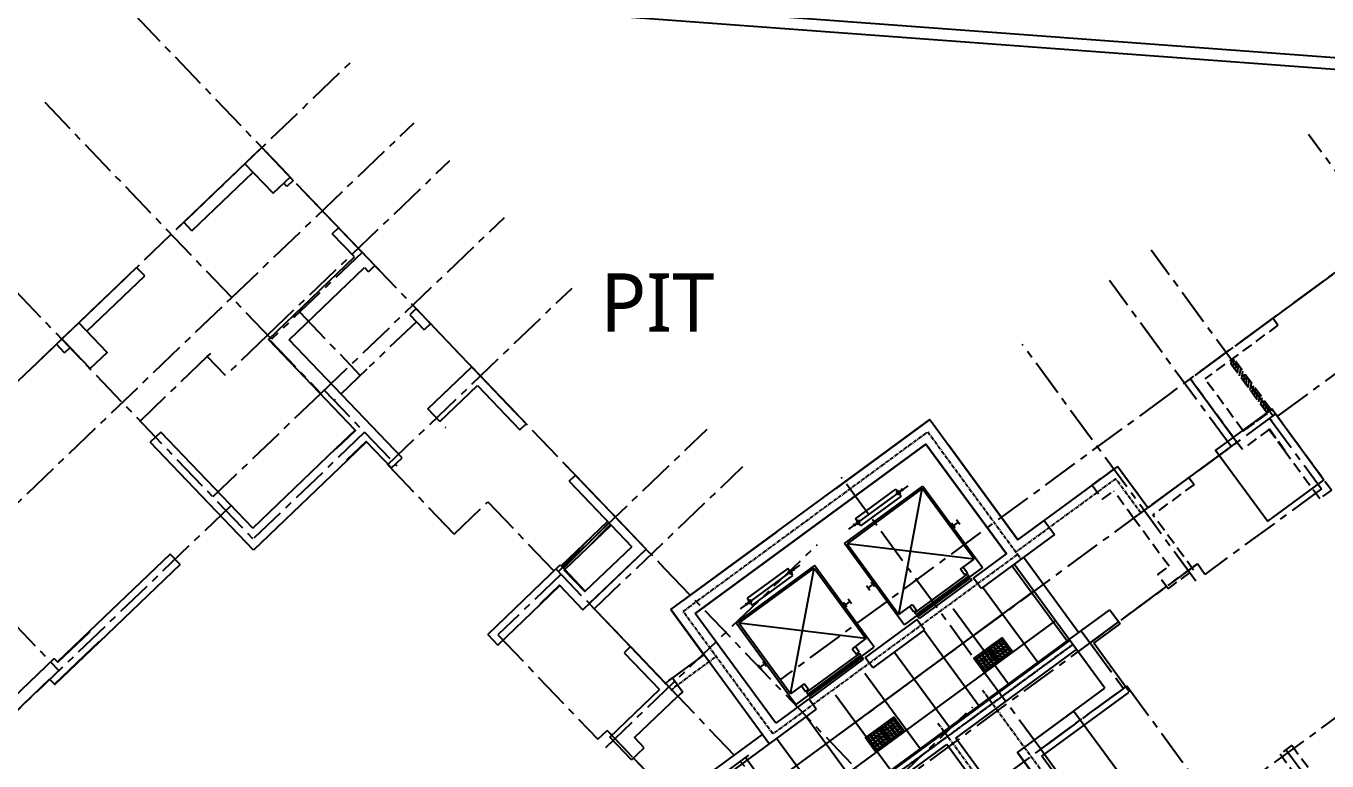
# Model space of a CAD drawing. Header units: millimetres. Extents: x 75184266 to 76346726, y -35077925 to -33679385.
# Drawn here: x 75431298 to 75453588, y -34523899 to -34511315 of the extents above; entities that cross this region are included whole.
import ezdxf
from ezdxf.enums import TextEntityAlignment as Align

# ---------------------------------------------------------------- set-up
doc = ezdxf.new("R2010")
doc.units = ezdxf.units.MM
doc.header["$LTSCALE"] = 50
doc.header["$MEASUREMENT"] = 0
for name, pattern in [('CENTER', [2, 1.25, -0.25, 0.25, -0.25]), ('HIDDEN2', [0.1875, 0.125, -0.0625]), ('XR-지하3층$0$H', [1.3, 0.8, -0.5])]:
    doc.linetypes.add(name, pattern=pattern)
for name, color, linetype in [('CEN', 1, 'CENTER'), ('XR-지하3층$0$AA-XXXX-SYMB', 7, 'CONTINUOUS'), ('XR-지하3층$0$CON', 2, 'CONTINUOUS')]:
    doc.layers.add(name, color=color, linetype=linetype)
doc.layers.add('건축', color=8, linetype='CONTINUOUS', plot=False)
doc.styles.add('XR-지하3층$0$맑은고딕', font='')
doc.styles.get('XR-지하3층$0$맑은고딕').set_extended_font_data('Malgun Gothic')

# ---------------------------------------------------------------- blocks, each defined once
blk = doc.blocks.new('XR-지하3층$0$점형블럭')
at = {"layer": 'XR-지하3층$0$AA-XXXX-SYMB', "color": 9, "ltscale": 5}
for p, q in [((300, 300), (0, 300)), ((0, 300), (0, 0)), ((300, 300), (300, 0)), ((300, 0), (0, 0))]:
    blk.add_line(p, q, dxfattribs=at)
at = {"layer": 'XR-지하3층$0$AA-XXXX-SYMB', "color": 9, "ltscale": 2}
for centre in [(30, 270), (30, 210), (90, 270), (90, 210), (150, 270), (150, 210), (210, 270), (210, 210), (270, 270), (270, 210), (30, 150), (30, 90), (30, 30), (90, 150), (90, 90), (90, 30), (150, 150), (150, 90), (150, 30), (210, 150), (210, 90), (210, 30), (270, 150), (270, 90), (270, 30)]:
    blk.add_circle(centre, 20, dxfattribs=at)
blk = doc.blocks.new('XR-지하3층$0$기둥 0620')
at = {"layer": 'XR-지하3층$0$CON', "ltscale": 0.5}
blk.add_lwpolyline([(-600, 0), (600, 0), (600, 1500), (-600, 1500)], close=True, dxfattribs=at)

msp = doc.modelspace()

# ---------------------------------------------------------------- hatches: boundary and pattern name
at = {"layer": '건축', "linetype": 'HIDDEN2', "ltscale": 30}
h = msp.add_hatch(dxfattribs=at)
h.set_pattern_fill('ANSI31', color=256, scale=350, angle=36.25898, style=0)
h.set_pattern_definition([(81.25898199, (-4606996.505, -52514682.375), (-43.241858887, 6.648619402), [])])
h.paths.add_polyline_path([(75451980.1, -34517000.8), (75451907.5, -34517054), (75452558.1, -34517941), (75452630.7, -34517887.7)])
at = {"layer": '건축', "ltscale": 0.5}
h = msp.add_hatch(dxfattribs=at)
h.set_pattern_fill('ANSI31', color=256, scale=350, style=0)
h.set_pattern_definition([(45, (4164927.33, -390686.143), (-30.935921677, 30.935921677), [])])
h.paths.add_polyline_path([(75441260.2, -34519797.4), (75441322.5, -34519862.4), (75440528, -34520623.2), (75440465.8, -34520558.2)])
at = {"layer": '건축', "ltscale": 100}
h = msp.add_hatch(dxfattribs=at)
h.set_pattern_fill('NET', color=256, scale=5000, angle=36.25067)
h.set_pattern_definition([(306.265, (75446750.14, -34523876.16), (503.93, 369.702), []), (36.265, (75446750.14, -34523876.16), (-369.702, 503.93), [])])
h.paths.add_polyline_path([(75436940.7, -34535177.7), (75440285.6, -34532725.3), (75445329.1, -34530249.8), (75446236.4, -34529751.8), (75446533.2, -34530292.6), (75446796.2, -34530148.3), (75446092.4, -34528865.8), (75443568.6, -34525425), (75442596.1, -34524409.4), (75444031.4, -34523606), (75448225.3, -34520529.9), (75449171.6, -34521820.1), (75445370.2, -34524608.2), (75445265.8, -34525287.3), (75446353.6, -34526770.3), (75446829.4, -34526421.4), (75447472.2, -34527382.3), (75447036.7, -34527701.7), (75448967.8, -34530334.4), (75448379.8, -34530765.7), (75447423.2, -34531290.7), (75447277.4, -34531025), (75447014.4, -34531169.3), (75447208.3, -34531522.7), (75442342.9, -34534192.9), (75438359.7, -34537113.2)])

# ---------------------------------------------------------------- linework, layer by layer
at = {"layer": 'CEN', "ltscale": 10}
for p, q in [((75437056.2, -34515190.4), (75435503.4, -34516677.4)), ((75435503.4, -34516677.4), (75434822.1, -34515966)), ((75437985.3, -34516377.5), (75437178.5, -34517150.2)), ((75437136.7, -34517190.2), (75436577, -34517726.2)), ((75450877.3, -34517623.6), (75444210.1, -34522513.8)), ((75450452.2, -34519609.6), (75445008.5, -34523602.4)), ((75442238.4, -34520602), (75447957.1, -34526573.8)), ((75449528, -34521874.9), (75451366.5, -34520526.4)), ((75449705.4, -34521744.8), (75445765.6, -34524634.5)), ((75449377.2, -34521669.3), (75450101.7, -34522657)), ((75449528, -34521874.9), (75450101.7, -34522657)), ((75442312.8, -34522631.6), (75446982.1, -34527507.5)), ((75450101.7, -34522657), (75446339.2, -34525416.7)), ((75448682.5, -34523698), (75450158.1, -34522615.6)), ((75442830.4, -34525022.8), (75441253.5, -34523376)), ((75448682.5, -34523698), (75450193.6, -34525758.2))]:
    msp.add_line(p, q, dxfattribs=at)
at = {"layer": 'CEN'}
for p, q in [((75442555.5, -34521340.1), (75446748.5, -34518264.6)), ((75446748.5, -34518264.6), (75448345.4, -34520441.8)), ((75449967, -34519066.4), (75448256.7, -34520320.8)), ((75450395.8, -34519651), (75449967, -34519066.4)), ((75448286.3, -34520361.2), (75444093.2, -34523436.6)), ((75444093.2, -34523436.6), (75442555.5, -34521340.1)), ((75442406.2, -34522637.9), (75443122.2, -34522112.7)), ((75442351.2, -34522690.5), (75442406.2, -34522637.9)), ((75447688.1, -34522688.8), (75451959.4, -34528512.2))]:
    msp.add_line(p, q, dxfattribs=at)
at = {"layer": 'CEN', "ltscale": 10}
for points in [[(75437056.2, -34515190.4), (75433158.2, -34511119.8)], [(75426107.6, -34522234.3), (75436908, -34511891.7)], [(75434822.1, -34515966), (75431605.3, -34512606.8)], [(75434822.1, -34515966), (75437945.4, -34512975.1)], [(75456745.6, -34513319.4), (75451192.8, -34517392.2)], [(75455857.6, -34516699.1), (75453270.4, -34513171.8)], [(75435437.7, -34516608.8), (75438561, -34513617.9)], [(75429731.1, -34514401.6), (75435188.8, -34520100.9)], [(75436349.7, -34517604.6), (75439494.7, -34514593)], [(75452657.6, -34517992), (75450573.1, -34515150.1)], [(75437204.9, -34515345.7), (75441967.8, -34520319.3)], [(75437493.8, -34518828.2), (75440653.2, -34515802.7)], [(75451944, -34518515.5), (75449859.5, -34515673.5)], [(75429871.1, -34520707.2), (75434822.1, -34515966)], [(75435987.3, -34516214), (75437024.8, -34517297.4)], [(75435437.7, -34516608.8), (75434715.4, -34517300.5)], [(75435481.7, -34516698.2), (75436349.7, -34517604.6)], [(75434404.2, -34516975.5), (75434462, -34516920.1)], [(75451339.4, -34520819.1), (75448367.8, -34516767.7)], [(75451826.9, -34516927.1), (75450877.3, -34517623.6)], [(75426871, -34517140.5), (75431861.8, -34522352.3)], [(75434404.2, -34516975.5), (75433252.2, -34518078.6)], [(75434715.4, -34517300.5), (75434404.2, -34516975.5)], [(75454058, -34517026.9), (75452634.7, -34518070.8)], [(75436349.7, -34517604.6), (75434497.2, -34519378.7)], [(75436407.5, -34517549.3), (75437099.1, -34518271.5)], [(75452706, -34517956.5), (75450452.2, -34519609.6)], [(75452605.2, -34518030.5), (75453492.3, -34519240)], [(75437099.1, -34518271.5), (75435188.8, -34520100.9)], [(75437099.1, -34518271.5), (75437649.1, -34518845.9)], [(75440421.2, -34520656.2), (75442966.7, -34518218.6)], [(75438631.5, -34520016.3), (75437493.8, -34518828.2)], [(75441033.3, -34521295.4), (75443578.8, -34518857.8)], [(75448682.5, -34523698), (75445267.3, -34519041.8)], [(75453492.3, -34519240), (75451496.6, -34520703.8)], [(75453492.3, -34519240), (75451496.6, -34520703.8)], [(75434812.2, -34519526.9), (75428919.1, -34525170.3)], [(75438631.5, -34520016.3), (75439209.3, -34519463)], [(75439209.3, -34519463), (75440430, -34520737.8)], [(75441423.9, -34519751.4), (75442238.4, -34520602)], [(75441229.5, -34523669), (75444858.3, -34520194)], [(75440466.2, -34520703.2), (75439382.8, -34521740.6)], [(75440379.7, -34520612.9), (75442312.8, -34522631.6)], [(75451496.6, -34520703.8), (75451366.5, -34520526.4), (75449528, -34521874.9)], [(75451496.6, -34520703.8), (75451366.5, -34520526.4)], [(75439382.8, -34521740.6), (75441094.6, -34523528.2)], [(75439382.8, -34521740.6), (75441094.6, -34523528.2)], [(75447850.4, -34527476.9), (75455257.5, -34522044)], [(75450158.1, -34522615.6), (75451716.6, -34524740.4)], [(75443347.1, -34526964.8), (75447517.7, -34522971)], [(75441094.6, -34523528.2), (75441253.5, -34523376)], [(75441094.6, -34523528.2), (75441253.5, -34523376), (75442830.4, -34525022.8)], [(75452884.7, -34523703.8), (75456841.1, -34529097.8)]]:
    msp.add_lwpolyline(points, dxfattribs=at)
at = {"layer": 'CEN'}
for points in [[(75445963.9, -34524303), (75449233.7, -34521904.8)], [(75446922.1, -34523250.7), (75448327.8, -34525167.3)]]:
    msp.add_lwpolyline(points, dxfattribs=at)
at = {"layer": 'CEN', "color": 1, "ltscale": 0.5}
msp.add_lwpolyline([(75449233.7, -34521904.8), (75445963.9, -34524303)], dxfattribs=at)
at = {"layer": '건축', "ltscale": 0.5}
for p, q in [((75427472.4, -34509907.9), (75458947.4, -34512242.3)), ((75427457.6, -34510107.3), (75458840.6, -34512434.9)), ((75449332.8, -34521701.8), (75448386.5, -34520411.6)), ((75449171.6, -34521820.1), (75448225.3, -34520529.9)), ((75443913.2, -34523444.7), (75442596.6, -34524409.9)), ((75444031.4, -34523606), (75442736.1, -34524555.6))]:
    msp.add_line(p, q, dxfattribs=at)
at = {"layer": '건축'}
for p, q in [((75435337.5, -34513395.6), (75435157, -34513568.5)), ((75435787.1, -34513865.1), (75435337.5, -34513395.6)), ((75435877, -34513959), (75435768.7, -34514062.7)), ((75434139.7, -34514819.6), (75434001.4, -34514675.2)), ((75434139.7, -34514819.6), (75434001.4, -34514675.2)), ((75436651.6, -34514767.9), (75436543.3, -34514871.7)), ((75437032, -34515165.1), (75437274.1, -34515417.9)), ((75433330.8, -34515594.2), (75433192.4, -34515449.8)), ((75437274.1, -34515417.9), (75437165.8, -34515521.7)), ((75437979.6, -34516154.6), (75437871.2, -34516258.4)), ((75437979.6, -34516154.6), (75438228.5, -34516414.6)), ((75432094.6, -34516501.1), (75431914.1, -34516674)), ((75432687.1, -34516902.9), (75432203, -34516397.3)), ((75432398.2, -34517179.6), (75431914.1, -34516674)), ((75436937.3, -34518232.7), (75435450.3, -34516679.8)), ((75437740.3, -34518709.8), (75435803.8, -34516687.5)), ((75431958.5, -34516908.4), (75431820.2, -34516763.9)), ((75442345.8, -34521307.9), (75446780.8, -34518055)), ((75446780.8, -34518055), (75448288.9, -34520111.2)), ((75435182.3, -34519913.3), (75433605.3, -34518266.6)), ((75439759.4, -34518230.1), (75439867.7, -34518126.4)), ((75435195.3, -34520288.5), (75433424.8, -34518439.5)), ((75437559.8, -34518882.7), (75437131, -34518434.9)), ((75442765.2, -34521372.4), (75446716.3, -34518474.3)), ((75446716.3, -34518474.3), (75442765.2, -34521372.4)), ((75446716.3, -34518474.3), (75448094.4, -34520353.1)), ((75435182.3, -34519913.3), (75436612.3, -34518543.9)), ((75436806, -34518746.1), (75435195.3, -34520288.5)), ((75440603.2, -34519111.2), (75440711.5, -34519007.5)), ((75440711.5, -34519007.5), (75441921.9, -34520271.4)), ((75445322.3, -34520175.1), (75446660.8, -34519193.4)), ((75446654.4, -34519235.3), (75445364.2, -34520181.6)), ((75446407.9, -34519186.7), (75445391.9, -34519931.9)), ((75445508.8, -34519753.1), (75446202.3, -34519244.5)), ((75446291, -34519365.4), (75445597.5, -34519874.1)), ((75446202.3, -34519244.5), (75446291, -34519365.4)), ((75446211.7, -34519299.6), (75446252, -34519270)), ((75446241.2, -34519339.9), (75446211.7, -34519299.6)), ((75446281.6, -34519310.3), (75446241.2, -34519339.9)), ((75446251.4, -34521391.1), (75446654.4, -34519235.3)), ((75446252, -34519270), (75446281.6, -34519310.3)), ((75446321.9, -34519280.8), (75446292.3, -34519240.4)), ((75447541.5, -34520444.8), (75446654.4, -34519235.3)), ((75446660.8, -34519193.4), (75447654.4, -34520548)), ((75445507.5, -34519878.1), (75445477.9, -34519837.8)), ((75445597.5, -34519874.1), (75445508.8, -34519753.1)), ((75445558.5, -34519778.6), (75445518.2, -34519808.2)), ((75445518.2, -34519808.2), (75445547.8, -34519848.5)), ((75445547.8, -34519848.5), (75445588.1, -34519819)), ((75445588.1, -34519819), (75445558.5, -34519778.6)), ((75447216.2, -34519908.3), (75447157.1, -34519827.7)), ((75447267.3, -34519808.9), (75447186.7, -34519868)), ((75447296.9, -34519849.2), (75447237.7, -34519768.5)), ((75447943.5, -34520147.5), (75447718.8, -34519841.1)), ((75448288.9, -34520111.2), (75448741.3, -34519779.4)), ((75448741.3, -34519779.4), (75448918.7, -34520021.3)), ((75448918.7, -34520021.3), (75447660, -34520944.5)), ((75446315.9, -34521529.8), (75445322.3, -34520175.1)), ((75445364.2, -34520181.6), (75446251.4, -34521391.1)), ((75447541.5, -34520444.8), (75445364.2, -34520181.6)), ((75433765.2, -34520356.5), (75432378.5, -34521684.5)), ((75447307.7, -34520616.3), (75447541.5, -34520444.8)), ((75433938.1, -34520537.1), (75432551.4, -34521865)), ((75444806.2, -34520553.7), (75443467.7, -34521535.5)), ((75443509.6, -34521541.9), (75444799.8, -34520595.6)), ((75443537.3, -34521292.2), (75444553.3, -34520547)), ((75444347.7, -34520604.8), (75443654.2, -34521113.4)), ((75443742.9, -34521234.4), (75444436.4, -34520725.7)), ((75444436.4, -34520725.7), (75444347.7, -34520604.8)), ((75444357.1, -34520659.9), (75444397.4, -34520630.3)), ((75444386.6, -34520700.2), (75444357.1, -34520659.9)), ((75444427, -34520670.6), (75444386.6, -34520700.2)), ((75444396.8, -34522751.4), (75444799.8, -34520595.6)), ((75444397.4, -34520630.3), (75444427, -34520670.6)), ((75444467.3, -34520641.1), (75444437.7, -34520600.7)), ((75444799.8, -34520595.6), (75445686.9, -34521805.1)), ((75445799.8, -34521908.3), (75444806.2, -34520553.7)), ((75447684, -34520588.4), (75446345.5, -34521570.1)), ((75446527.1, -34521361.3), (75447430.2, -34520698.9)), ((75447453.9, -34520731.1), (75446550.8, -34521393.5)), ((75447378.7, -34520713.1), (75447307.7, -34520616.3)), ((75447356.1, -34520580.9), (75447427.1, -34520677.6)), ((75447427.1, -34520677.6), (75447378.7, -34520713.1)), ((75447430.2, -34520698.9), (75447453.9, -34520731.1)), ((75447654.4, -34520548), (75447654.4, -34520548)), ((75447654.4, -34520548), (75447684, -34520588.4)), ((75440437.4, -34520890), (75440838.5, -34521308.9)), ((75445756.7, -34520978.8), (75445697.6, -34520898.2)), ((75445727.2, -34520938.5), (75445807.8, -34520879.4)), ((75445837.4, -34520919.7), (75445778.2, -34520839)), ((75446576.8, -34521429), (75447479.9, -34520766.6)), ((75447503.6, -34520798.8), (75446600.5, -34521461.3)), ((75447479.9, -34520766.6), (75447503.6, -34520798.8)), ((75443654.2, -34521113.4), (75443742.9, -34521234.4)), ((75443703.9, -34521138.9), (75443663.6, -34521168.5)), ((75443663.6, -34521168.5), (75443693.2, -34521208.8)), ((75443693.2, -34521208.8), (75443733.5, -34521179.3)), ((75443733.5, -34521179.3), (75443703.9, -34521138.9)), ((75445412.7, -34521169.2), (75445332.1, -34521228.3)), ((75445442.3, -34521209.5), (75445383.1, -34521128.9)), ((75444031.4, -34523606), (75442345.8, -34521307.9)), ((75444143.2, -34523251.2), (75442765.2, -34521372.4)), ((75443652.9, -34521238.4), (75443623.3, -34521198.1)), ((75445361.6, -34521268.6), (75445302.5, -34521188)), ((75446251.4, -34521391.1), (75446485.2, -34521219.6)), ((75446507.8, -34521351.9), (75446436.8, -34521255.1)), ((75446485.2, -34521219.6), (75446556.2, -34521316.4)), ((75446556.2, -34521316.4), (75446507.8, -34521351.9)), ((75446550.8, -34521393.5), (75446527.1, -34521361.3)), ((75449171.6, -34521820.1), (75449865, -34521311.4)), ((75443467.7, -34521535.5), (75444461.3, -34522890.1)), ((75444396.8, -34522751.4), (75443509.6, -34521541.9)), ((75445686.9, -34521805.1), (75443509.6, -34521541.9)), ((75446562.3, -34521476.8), (75445675.3, -34522127.4)), ((75446345.5, -34521570.1), (75446315.9, -34521529.8)), ((75446315.9, -34521529.8), (75446315.9, -34521529.8)), ((75446692.4, -34521654.2), (75446562.3, -34521476.8)), ((75446600.5, -34521461.3), (75446576.8, -34521429)), ((75449590.9, -34521884.6), (75450042.5, -34521553.4)), ((75445686.9, -34521805.1), (75445453.1, -34521976.6)), ((75446692.4, -34521654.2), (75445805.4, -34522304.8)), ((75445901.8, -34524218.4), (75449171.6, -34521820.1)), ((75445913.6, -34524234.5), (75449183.4, -34521836.2)), ((75441544, -34522045.6), (75442149.2, -34522677.5)), ((75444490.9, -34522930.4), (75445829.4, -34521948.7)), ((75445575.6, -34522059.2), (75444672.5, -34522721.6)), ((75445453.1, -34521976.6), (75445524.1, -34522073.4)), ((75445572.4, -34522037.9), (75445501.5, -34521941.2)), ((75445524.1, -34522073.4), (75445572.4, -34522037.9)), ((75445599.3, -34522091.4), (75445575.6, -34522059.2)), ((75445829.4, -34521948.7), (75445799.8, -34521908.3)), ((75445799.8, -34521908.3), (75445799.8, -34521908.3)), ((75447227.5, -34523506.5), (75449295.8, -34521989.4)), ((75431781.5, -34522145.4), (75430510.3, -34523362.7)), ((75443902.1, -34522339.1), (75443843, -34522258.5)), ((75443872.6, -34522298.8), (75443953.2, -34522239.7)), ((75443982.8, -34522280), (75443923.6, -34522199.4)), ((75444696.2, -34522753.8), (75445599.3, -34522091.4)), ((75445625.3, -34522126.9), (75444722.2, -34522789.3)), ((75444745.8, -34522821.6), (75445649, -34522159.1)), ((75445649, -34522159.1), (75445625.3, -34522126.9)), ((75445805.4, -34522304.8), (75445675.3, -34522127.4)), ((75431703.1, -34522497.3), (75430757, -34523403.4)), ((75442309.5, -34522522.8), (75442372.3, -34522476.8)), ((75442372.3, -34522476.8), (75442549.7, -34522718.7)), ((75442372.3, -34522476.8, 0.1), (75442549.7, -34522718.7, 0.1)), ((75441300.5, -34523490.2), (75442149.2, -34522677.5)), ((75442247.5, -34522582.2), (75442309.5, -34522522.8)), ((75442502.8, -34522753.1), (75442549.7, -34522718.7)), ((75444630.6, -34522579.9), (75444396.8, -34522751.4)), ((75444582.2, -34522615.4), (75444653.2, -34522712.2)), ((75444701.6, -34522676.7), (75444630.6, -34522579.9)), ((75444653.2, -34522712.2), (75444701.6, -34522676.7)), ((75444672.5, -34522721.6), (75444696.2, -34522753.8)), ((75441724.7, -34523499.4), (75442465, -34522790.5)), ((75442455, -34522798.9), (75442502.8, -34522753.1)), ((75444707.7, -34522837.1), (75444143.2, -34523251.2)), ((75444461.3, -34522890.1), (75444461.3, -34522890.1)), ((75444461.3, -34522890.1), (75444490.9, -34522930.4)), ((75444837.8, -34523014.5), (75444707.7, -34522837.1)), ((75444722.2, -34522789.3), (75444745.8, -34522821.6)), ((75444837.8, -34523014.5), (75444031.4, -34523606)), ((75441674, -34523880.2), (75441300.5, -34523490.2)), ((75441890.7, -34523672.7), (75441724.7, -34523499.4)), ((75446179.2, -34524275.3), (75447074.3, -34523618.8)), ((75448177.3, -34525122.7), (75447074.3, -34523618.8)), ((75448330.5, -34525010.3), (75447227.5, -34523506.5)), ((75448283.9, -34523754.7), (75452110.5, -34528971.8))]:
    msp.add_line(p, q, dxfattribs=at)
at = {"layer": '건축', "linetype": 'HIDDEN2', "ltscale": 30}
for p, q in [((75452657.4, -34516317.9), (75451246.3, -34517353)), ((75452746.1, -34516438.9), (75452657.4, -34516317.9)), ((75452601.2, -34518219.4), (75452133.5, -34518562.5)), ((75449563.8, -34519176.1), (75449999.2, -34518856.7)), ((75450516.7, -34519562.3), (75449999.2, -34518856.7)), ((75449563.8, -34519176.1), (75449741.2, -34519418)), ((75451311, -34519165.7), (75450605.4, -34519683.3)), ((75449741.2, -34519418), (75449934.7, -34519276.1)), ((75450274.8, -34519739.7), (75449934.7, -34519276.1)), ((75450881, -34520566.2), (75450274.8, -34519739.7)), ((75451300.4, -34520630.7), (75450605.4, -34519683.3)), ((75450687.5, -34520708.2), (75450881, -34520566.2)), ((75450864.9, -34520950.1), (75451300.4, -34520630.7)), ((75452985.5, -34523629.9), (75454470, -34525653.8)), ((75452783.9, -34523777.7), (75454268.4, -34525801.7))]:
    msp.add_line(p, q, dxfattribs=at)
at = {"layer": '건축', "linetype": 'XR-지하3층$0$H', "ltscale": 50}
msp.add_lwpolyline([(75458922.8, -34511722.5), (75451246.3, -34517353), (75452044.8, -34518441.5), (75451222.3, -34519044.8), (75450516.7, -34519562.3), (75449999.2, -34518856.7), (75448288.9, -34520111.2), (75446780.8, -34518055), (75442345.8, -34521307.9), (75442912.5, -34522080.5), (75442309.5, -34522522.8), (75442256.9, -34522573.2), (75440946.8, -34521205.1), (75441921.9, -34520271.4), (75435337.5, -34513395.6), (75435337.5, -34513395.6), (75427642, -34520765)], dxfattribs=at)
at = {"layer": '건축'}
for points in [[(75434001.4, -34514675.2), (75435337.5, -34513395.6)], [(75435337.5, -34513395.6), (75435877, -34513959)], [(75434139.7, -34514819.6), (75435186.9, -34513816.7)], [(75435768.7, -34514062.7), (75435713.3, -34514005)], [(75436923.7, -34515268.9), (75436543.3, -34514871.7)], [(75436651.6, -34514767.9), (75437032, -34515165.1)], [(75435450.3, -34516679.8), (75436923.7, -34515268.9)], [(75431820.2, -34516763.9), (75433192.4, -34515449.8)], [(75432341.3, -34516541.8), (75433330.8, -34515594.2)], [(75435803.8, -34516687.5), (75437096.6, -34515449.5)], [(75437096.6, -34515449.5), (75437165.8, -34515521.7)], [(75431958.5, -34516908.4), (75432052.4, -34516818.4)], [(75432398.2, -34517179.6), (75432687.1, -34516902.9)], [(75438182.9, -34517870.6), (75438934, -34517151.3), (75439867.7, -34518126.4)], [(75438390.4, -34518087.3), (75439033.2, -34517471.7)], [(75439033.2, -34517471.7), (75439759.4, -34518230.1)], [(75438390.4, -34518087.3), (75438182.9, -34517870.6)], [(75433605.3, -34518266.6), (75433424.8, -34518439.5)], [(75437559.8, -34518882.7), (75437740.3, -34518709.8)], [(75440603.2, -34519111.2), (75441675.2, -34520230.7)], [(75440838.5, -34521308.9), (75441921.9, -34520271.4)], [(75440880.7, -34520991.5), (75441675.2, -34520230.7)], [(75433938.1, -34520537.1), (75433765.2, -34520356.5)], [(75439209.7, -34521733.3), (75440451.9, -34520543.7)], [(75440451.9, -34520543.7), (75440528, -34520623.2)], [(75439382.6, -34521913.9), (75440119.3, -34521208.4)], [(75449865, -34521311.4), (75450042.5, -34521553.4)], [(75439209.7, -34521733.3), (75439382.6, -34521913.9)], [(75449783.7, -34522654.7), (75449171.6, -34521820.1)], [(75441652.3, -34521941.8), (75442465, -34522790.5)], [(75450203, -34522719.1), (75449590.9, -34521884.6)], [(75431781.5, -34522145.4), (75431836.8, -34522203.2)], [(75431703.1, -34522497.3), (75431786.1, -34522584)], [(75448283.9, -34523754.7), (75449783.7, -34522654.7)], [(75448703.2, -34523819.2), (75450190.9, -34522728)], [(75441674, -34523880.2), (75441890.7, -34523672.7)], [(75450110.8, -34525738.3), (75448703.2, -34523819.2)]]:
    msp.add_lwpolyline(points, dxfattribs=at)
for points in [[(75435337.5, -34513395.6), (75435821.7, -34513901.2), (75435532.8, -34514177.9), (75435048.6, -34513672.3)], [(75432203, -34516397.3), (75432687.1, -34516902.9), (75432398.2, -34517179.6), (75431914.1, -34516674)], [(75436612.3, -34518543.9), (75436619.2, -34518551.1), (75436944.2, -34518239.9), (75436937.3, -34518232.7)], [(75436806, -34518746.1), (75436799, -34518738.9), (75437124.1, -34518427.7), (75437131, -34518434.9)], [(75440873.5, -34520998.4), (75440880.7, -34520991.5), (75440528, -34520623.2), (75440520.8, -34520630.1)], [(75440444.3, -34520897.2), (75440437.4, -34520890), (75440112.3, -34521201.2), (75440119.3, -34521208.4)], [(75431836.8, -34522203.2), (75431843.7, -34522210.4), (75432385.4, -34521691.7), (75432378.5, -34521684.5)], [(75447715.1, -34522386.5), (75447537.6, -34522144.6), (75448021.4, -34521789.7), (75448198.9, -34522031.6)], [(75447715.1, -34522386.5), (75447537.6, -34522144.6), (75448021.4, -34521789.7), (75448198.9, -34522031.6)], [(75431786.1, -34522584), (75431793, -34522591.2), (75432551.4, -34521865), (75432544.5, -34521857.8)], [(75445860.5, -34523746.8), (75445683, -34523504.9), (75446166.8, -34523150), (75446344.2, -34523391.9)], [(75445860.5, -34523746.8), (75445683, -34523504.9), (75446166.8, -34523150), (75446344.2, -34523391.9)]]:
    msp.add_lwpolyline(points, close=True, dxfattribs=at)
at = {"layer": '건축', "ltscale": 0.5}
for points in [[(75437871.2, -34516258.4), (75438120.2, -34516518.4)], [(75438228.5, -34516414.6), (75438120.2, -34516518.4)], [(75432121.6, -34516890.7), (75431914.1, -34516674)], [(75433605.3, -34518266.6), (75433424.8, -34518439.5)], [(75436612.3, -34518543.9), (75436619.2, -34518551.1), (75436944.2, -34518239.9), (75436937.3, -34518232.7)], [(75438480.3, -34518181.2), (75438490.7, -34518192)], [(75436806, -34518746.1), (75436799, -34518738.9), (75437124.1, -34518427.7), (75437131, -34518434.9)], [(75447660, -34520944.5), (75447529.9, -34520767.1), (75448094.4, -34520353.1), (75446716.3, -34518474.3)], [(75440880.7, -34520991.5), (75440873.5, -34520998.4), (75440520.8, -34520630.1), (75440528, -34520623.2)], [(75440119.3, -34521208.4), (75440112.3, -34521201.2), (75440437.4, -34520890), (75440444.3, -34520897.2)], [(75432378.5, -34521684.5), (75432385.4, -34521691.7), (75431843.7, -34522210.4), (75431836.8, -34522203.2)], [(75431786.1, -34522584), (75432544.5, -34521857.8), (75432551.4, -34521865)], [(75441652.3, -34521941.8), (75441544, -34522045.6)]]:
    msp.add_lwpolyline(points, dxfattribs=at)
at = {"layer": '건축', "linetype": 'HIDDEN2', "ltscale": 30}
for points in [[(75452746.1, -34516438.9), (75451496.3, -34517355.6)], [(75452558.1, -34517941), (75451907.5, -34517054)], [(75452630.7, -34517887.7), (75451980.1, -34517000.8)], [(75452133.5, -34518562.5), (75451246.3, -34517353)], [(75452146.9, -34518242.6), (75451496.3, -34517355.6)], [(75452146.9, -34518242.6), (75452152.8, -34518250.7), (75452564, -34517949), (75452558.1, -34517941)], [(75452646.8, -34517875.9), (75452558.1, -34517941)], [(75453664.1, -34519262.8), (75452646.8, -34517875.9)], [(75452859.2, -34518588.2), (75452867.3, -34518582.3), (75452601.2, -34518219.4), (75452593.1, -34518225.4)], [(75453462.5, -34519410.7), (75452859.2, -34518588.2)], [(75451222.3, -34519044.8), (75450274.8, -34519739.7)], [(75451222.3, -34519044.8), (75451311, -34519165.7)], [(75453664.1, -34519262.8), (75453462.5, -34519410.7)], [(75450864.9, -34520950.1), (75450687.5, -34520708.2)], [(75452985.5, -34523629.9), (75452783.9, -34523777.7)]]:
    msp.add_lwpolyline(points, dxfattribs=at)
for points in [[(75452152.8, -34518250.7), (75452146.9, -34518242.6), (75452558.1, -34517941), (75452564, -34517949)], [(75452593.1, -34518225.4), (75452601.2, -34518219.4), (75452867.3, -34518582.3), (75452859.2, -34518588.2)]]:
    msp.add_lwpolyline(points, close=True, dxfattribs=at)
at = {"layer": '건축', "ltscale": 3}
for points in [[(75440465.8, -34520558.2), (75441260.2, -34519797.4)], [(75440528, -34520623.2), (75441322.5, -34519862.4)]]:
    msp.add_lwpolyline(points, dxfattribs=at)
at = {"layer": '건축', "ltscale": 100}
for points in [[(75447537.6, -34522144.6), (75448021.4, -34521789.7)], [(75447537.6, -34522144.6), (75448021.4, -34521789.7)], [(75445683, -34523504.9), (75446166.8, -34523150)], [(75445683, -34523504.9), (75446166.8, -34523150)]]:
    msp.add_lwpolyline(points, dxfattribs=at)

# ---------------------------------------------------------------- block references
at = {"layer": '건축', "extrusion": (0, 0, -1), "zscale": -1, "rotation": 323.7524249039637}
for p in [(-75453050, -34519440.3), (-75449654.6, -34524609.6)]:
    msp.add_blockref('XR-지하3층$0$기둥 0620', p, dxfattribs=at)
at = {"layer": '건축', "ltscale": 2, "xscale": -1}
for p, rotation in [((75448021.4, -34521789.7), 126.2651231999259), ((75448021.4, -34521789.7), 126.2651231999269), ((75447779.5, -34521967.2), 126.2651231999259), ((75447779.5, -34521967.2), 126.2651231999269), ((75446166.8, -34523150), 126.2651231999259), ((75446166.8, -34523150), 126.2651231999269), ((75445924.9, -34523327.5), 126.2651231999259), ((75445924.9, -34523327.5), 126.2651231999269)]:
    msp.add_blockref('XR-지하3층$0$점형블럭', p, dxfattribs=dict(at, rotation=rotation))

# ---------------------------------------------------------------- texts
at = {"layer": '건축', "style": 'XR-지하3층$0$맑은고딕'}
msp.add_text('PIT', height=1000, dxfattribs=at).set_placement((75442115.4, -34516049.8), align=Align.MIDDLE_CENTER)

doc.saveas('drawing.dxf')
